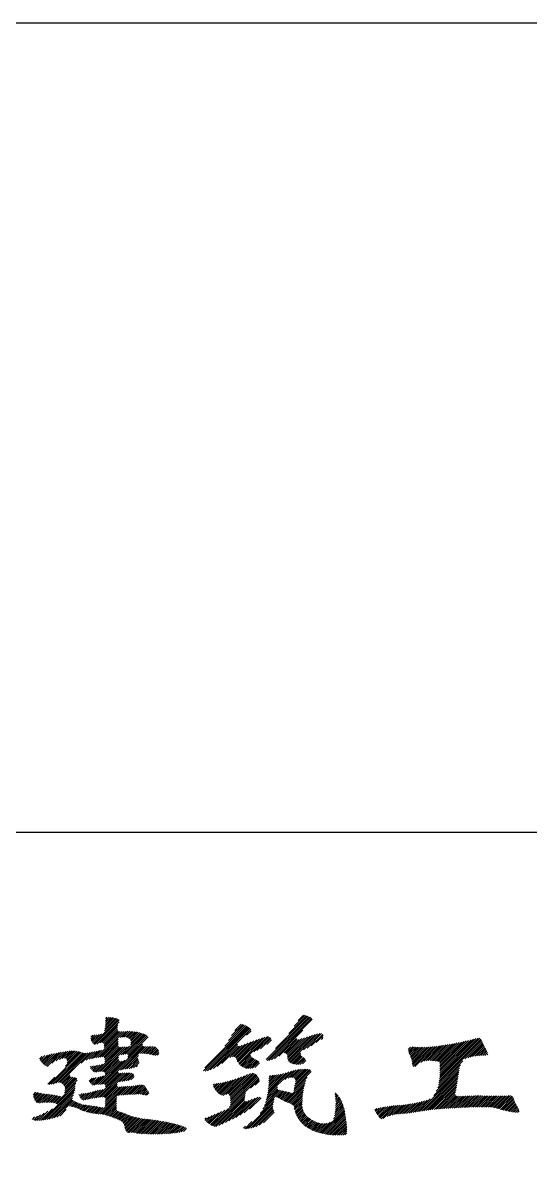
# Model space of a CAD drawing. Extents: x -144902 to 588294, y -160863 to 65494.
# Drawn here: x -62150 to -60899, y 42163 to 44960 of the extents above; entities that cross this region are included whole.
import ezdxf

# ---------------------------------------------------------------- set-up
doc = ezdxf.new("R2010")
doc.units = 0
doc.header["$LTSCALE"] = 100
doc.layers.add('DQ', color=7, linetype='CONTINUOUS')
doc.layers.add('TAB', color=7, linetype='CONTINUOUS')

msp = doc.modelspace()

# ---------------------------------------------------------------- linework, layer by layer
at = {"layer": 'DQ'}
for p, q in [((-61975.516, 42442.343), (-61914.787, 42503.072)), ((-61972.559, 42440.786), (-61912.268, 42501.076)), ((-61967.182, 42441.648), (-61912.516, 42496.314)), ((-61959.787, 42444.528), (-61915.628, 42488.687)), ((-61948.337, 42474.037), (-61917.967, 42504.406)), ((-61947.359, 42479.529), (-61921.538, 42505.35)), ((-61946.382, 42485.021), (-61925.222, 42506.181)), ((-61945.649, 42499.298), (-61936.922, 42508.025)), ((-61945.649, 42494.784), (-61932.872, 42507.561)), ((-61945.649, 42490.269), (-61928.99, 42506.928)), ((-61945.306, 42504.156), (-61941.762, 42507.7)), ((-61642.672, 42450.126), (-61603.748, 42489.05)), ((-61634.808, 42462.504), (-61607.026, 42490.286)), ((-61626.895, 42474.933), (-61611.042, 42490.785)), ((-61549.605, 42403.236), (-61443.691, 42509.15)), ((-61547.474, 42400.853), (-61440.651, 42507.676)), ((-61543.037, 42400.775), (-61437.929, 42505.882)), ((-61536.787, 42402.51), (-61435.964, 42503.333)), ((-61526.991, 42430.365), (-61446.878, 42510.478)), ((-61494.189, 42467.681), (-61450.211, 42511.66)), ((-61480.732, 42485.654), (-61453.766, 42512.619)), ((-61471.003, 42499.897), (-61457.773, 42513.127)), ((-61981.861, 42454.057), (-61971.866, 42464.052)), ((-61981.805, 42458.627), (-61976.744, 42463.688)), ((-61980.781, 42450.622), (-61967.023, 42464.38)), ((-61979.279, 42447.609), (-61961.602, 42465.286)), ((-61977.572, 42444.802), (-61955.786, 42466.588)), ((-61969.591, 42407.635), (-61904.644, 42472.582)), ((-61964.156, 42408.555), (-61899.863, 42472.848)), ((-61954.497, 42445.303), (-61916.013, 42483.787)), ((-61951.202, 42444.083), (-61915.969, 42479.316)), ((-61949.393, 42441.377), (-61915.601, 42475.169)), ((-61948.91, 42432.831), (-61909.395, 42472.346)), ((-61948.905, 42437.35), (-61913.592, 42472.664)), ((-61909.976, 42458.221), (-61895.196, 42473.001)), ((-61904.886, 42458.796), (-61890.6, 42473.082)), ((-61902.203, 42416.331), (-61851.745, 42466.79)), ((-61900.304, 42458.864), (-61886.068, 42473.1)), ((-61897.132, 42416.887), (-61848.465, 42465.555)), ((-61896.095, 42458.557), (-61881.679, 42472.973)), ((-61892.805, 42416.701), (-61845.419, 42464.087)), ((-61892.326, 42457.812), (-61877.498, 42472.64)), ((-61890.323, 42414.668), (-61842.749, 42462.241)), ((-61889.137, 42456.486), (-61873.486, 42472.137)), ((-61886.534, 42454.575), (-61869.62, 42471.488)), ((-61884.618, 42451.975), (-61865.864, 42470.729)), ((-61884.216, 42438.834), (-61855.176, 42467.873)), ((-61883.499, 42448.58), (-61862.226, 42469.852)), ((-61883.29, 42444.274), (-61858.665, 42468.899)), ((-61703.889, 42375.365), (-61594.924, 42484.33)), ((-61700.785, 42382.984), (-61597.775, 42485.994)), ((-61699.985, 42374.754), (-61592.211, 42482.528)), ((-61694.317, 42375.907), (-61589.758, 42480.466)), ((-61687.451, 42378.258), (-61587.701, 42478.009)), ((-61651.53, 42436.753), (-61600.703, 42487.58)), ((-61597.83, 42463.364), (-61586.559, 42474.636)), ((-61529.343, 42405.439), (-61459.217, 42475.565)), ((-61496.78, 42406.399), (-61441.622, 42461.557)), ((-61495.801, 42402.864), (-61435.151, 42463.513)), ((-61494.471, 42399.678), (-61428.841, 42465.309)), ((-61492.473, 42397.162), (-61422.816, 42466.819)), ((-61458.069, 42427.051), (-61417.294, 42467.826)), ((-61448.8, 42431.805), (-61413.067, 42467.538)), ((-61438.418, 42437.673), (-61410.443, 42465.647)), ((-61426.406, 42445.17), (-61409.071, 42462.505)), ((-61968.695, 42372.413), (-61907.092, 42434.016)), ((-61963.256, 42373.337), (-61901.982, 42434.611)), ((-61958.793, 42409.404), (-61914.396, 42453.801)), ((-61958.243, 42373.836), (-61897.033, 42435.046)), ((-61953.688, 42409.994), (-61914.62, 42449.062)), ((-61953.641, 42373.923), (-61892.38, 42435.184)), ((-61953.052, 42342.909), (-61854.845, 42441.116)), ((-61949.978, 42409.189), (-61914.449, 42444.718)), ((-61948.481, 42342.965), (-61853.957, 42437.489)), ((-61948.092, 42406.561), (-61914.279, 42440.374)), ((-61947.568, 42398.055), (-61911.533, 42434.09)), ((-61947.538, 42402.6), (-61913.824, 42436.314)), ((-61909.249, 42377.682), (-61850.965, 42435.967)), ((-61907.62, 42415.429), (-61886.95, 42436.1)), ((-61903.753, 42378.664), (-61846.842, 42435.574)), ((-61890.9, 42409.576), (-61841.001, 42459.475)), ((-61859.679, 42418.223), (-61842.239, 42435.663)), ((-61854.98, 42418.407), (-61837.637, 42435.751)), ((-61850.596, 42418.276), (-61833.034, 42435.839)), ((-61846.378, 42417.979), (-61828.447, 42435.911)), ((-61842.286, 42417.557), (-61824.596, 42435.247)), ((-61838.346, 42416.982), (-61821.567, 42433.761)), ((-61679.49, 42381.705), (-61620.18, 42441.015)), ((-61670.313, 42386.367), (-61619.718, 42436.962)), ((-61658.807, 42393.358), (-61615.778, 42436.387)), ((-61638.96, 42408.691), (-61609.011, 42438.64)), ((-61632.526, 42410.61), (-61601.651, 42441.485)), ((-61628.468, 42410.153), (-61594.316, 42444.305)), ((-61625.595, 42408.511), (-61587.068, 42447.039)), ((-61623.81, 42405.782), (-61579.92, 42449.672)), ((-61622.408, 42402.669), (-61572.842, 42452.235)), ((-61620.887, 42399.675), (-61565.886, 42454.676)), ((-61619.227, 42396.821), (-61559.139, 42456.909)), ((-61617.406, 42394.127), (-61552.669, 42458.864)), ((-61615.423, 42391.595), (-61546.848, 42460.17)), ((-61580.217, 42422.286), (-61542.777, 42459.726)), ((-61572.54, 42425.449), (-61540.127, 42457.862)), ((-61563.713, 42429.761), (-61538.182, 42455.292)), ((-61548.372, 42440.587), (-61536.787, 42452.173)), ((-61518.628, 42411.639), (-61474.93, 42455.337)), ((-61505.734, 42420.019), (-61473, 42452.753)), ((-61501.823, 42419.415), (-61468.416, 42452.822)), ((-61499.371, 42417.353), (-61461.61, 42455.114)), ((-61498.113, 42414.096), (-61454.869, 42457.34)), ((-61497.455, 42410.239), (-61448.201, 42459.493)), ((-61413.727, 42453.335), (-61409.561, 42457.5)), ((-61199.542, 42428.238), (-61193.532, 42434.248)), ((-61199.229, 42424.037), (-61188.396, 42434.87)), ((-61198.172, 42420.579), (-61184.238, 42434.513)), ((-61196.838, 42417.398), (-61180.191, 42434.045)), ((-61195.353, 42414.369), (-61175.858, 42433.863)), ((-61193.96, 42411.246), (-61171.418, 42433.788)), ((-61192.746, 42407.946), (-61166.915, 42433.777)), ((-61191.733, 42404.444), (-61162.311, 42433.866)), ((-61190.847, 42400.816), (-61157.632, 42434.031)), ((-61190.092, 42397.055), (-61152.86, 42434.288)), ((-61189.423, 42393.21), (-61148.022, 42434.611)), ((-61188.687, 42389.431), (-61143.112, 42435.006)), ((-61187.312, 42386.291), (-61138.134, 42435.47)), ((-61183.112, 42385.977), (-61133.08, 42436.008)), ((-61168.112, 42396.462), (-61127.992, 42436.582)), ((-61160.869, 42399.191), (-61122.832, 42437.227)), ((-61155.165, 42400.38), (-61117.62, 42437.924)), ((-61150.147, 42400.883), (-61112.356, 42438.674)), ((-61145.598, 42400.917), (-61107.034, 42439.482)), ((-61141.309, 42400.691), (-61101.663, 42440.338)), ((-61137.196, 42400.29), (-61096.222, 42441.264)), ((-61133.202, 42399.769), (-61090.741, 42442.23)), ((-61129.277, 42399.179), (-61085.195, 42443.261)), ((-61125.576, 42398.366), (-61079.587, 42444.355)), ((-61123.755, 42346.009), (-61018.541, 42451.224)), ((-61122.957, 42351.322), (-61020.351, 42453.928)), ((-61122.514, 42396.913), (-61073.921, 42445.506)), ((-61122.374, 42356.42), (-61022.835, 42455.959)), ((-61121.965, 42361.344), (-61027.064, 42456.245)), ((-61121.679, 42366.145), (-61032.488, 42455.336)), ((-61121.555, 42393.357), (-61068.19, 42446.722)), ((-61121.493, 42370.845), (-61038.532, 42453.806)), ((-61121.41, 42388.987), (-61062.402, 42447.995)), ((-61121.386, 42375.467), (-61044.6, 42452.253)), ((-61121.348, 42380.02), (-61050.609, 42450.759)), ((-61121.348, 42384.535), (-61056.537, 42449.345)), ((-61060.255, 42404.995), (-61017.104, 42448.146)), ((-61052.702, 42408.034), (-61015.779, 42444.956)), ((-61046.555, 42409.666), (-61014.391, 42441.83)), ((-61040.826, 42410.879), (-61012.959, 42438.747)), ((-61035.486, 42411.705), (-61011.47, 42435.721)), ((-61030.348, 42412.329), (-61009.937, 42432.739)), ((-62108.099, 42404.569), (-62101.945, 42410.723)), ((-62106.657, 42401.496), (-62095.065, 42413.088)), ((-62104.771, 42398.868), (-62088.968, 42414.671)), ((-62102.733, 42396.391), (-62083.092, 42416.032)), ((-62100.611, 42393.998), (-62077.341, 42417.268)), ((-62098.337, 42391.757), (-62071.638, 42418.457)), ((-62095.897, 42389.683), (-62065.987, 42419.593)), ((-62093.216, 42387.849), (-62060.374, 42420.691)), ((-62089.81, 42386.741), (-62054.797, 42421.753)), ((-62084.65, 42342.238), (-62005.549, 42421.339)), ((-62079.955, 42342.418), (-62002.036, 42420.337)), ((-62077.777, 42394.259), (-62049.263, 42422.773)), ((-62074.807, 42343.052), (-61998.463, 42419.396)), ((-62068.078, 42345.266), (-61994.48, 42418.864)), ((-62067.53, 42399.991), (-62043.795, 42423.725)), ((-62062.009, 42346.82), (-61989.026, 42419.804)), ((-62059.646, 42403.36), (-62038.457, 42424.549)), ((-62057.666, 42346.648), (-61983.379, 42420.936)), ((-62052.594, 42405.897), (-62033.311, 42425.181)), ((-62047.255, 42406.722), (-62028.663, 42425.314)), ((-62044.431, 42386.972), (-62009.058, 42422.345)), ((-62043.656, 42405.806), (-62024.356, 42425.106)), ((-62041.195, 42403.752), (-62020.295, 42424.653)), ((-62040.392, 42395.526), (-62012.654, 42423.264)), ((-62040.094, 42400.338), (-62016.405, 42424.027)), ((-62005.538, 42394.262), (-61977.665, 42422.135)), ((-61993.154, 42402.131), (-61971.928, 42423.357)), ((-61986.484, 42404.287), (-61966.255, 42424.516)), ((-61980.687, 42405.569), (-61960.738, 42425.518)), ((-61975.095, 42406.646), (-61955.378, 42426.363)), ((-61949.766, 42373.283), (-61913.544, 42409.505)), ((-61947.11, 42371.424), (-61913.703, 42404.832)), ((-61898.421, 42379.481), (-61864.785, 42413.117)), ((-61893.165, 42380.223), (-61866.363, 42407.024)), ((-61834.529, 42416.284), (-61819.146, 42431.668)), ((-61830.834, 42415.465), (-61817.168, 42429.131)), ((-61827.243, 42414.541), (-61815.514, 42426.27)), ((-61823.417, 42413.853), (-61814.395, 42422.875)), ((-61818.83, 42413.925), (-61814.159, 42418.596)), ((-61613.26, 42389.243), (-61588.195, 42414.308)), ((-61610.854, 42387.135), (-61586.8, 42411.189)), ((-61608.185, 42385.288), (-61584.611, 42408.863)), ((-61605.208, 42383.751), (-61582.019, 42406.94)), ((-61601.854, 42382.59), (-61579.164, 42405.281)), ((-61489.798, 42395.322), (-61465.371, 42419.75)), ((-61486.672, 42393.933), (-61464.676, 42415.929)), ((-61483.258, 42392.833), (-61463.132, 42412.958)), ((-61479.624, 42391.952), (-61460.831, 42410.745)), ((-61475.763, 42391.298), (-61458.119, 42408.942)), ((-61471.533, 42391.013), (-61455.496, 42407.05)), ((-61466.49, 42391.542), (-61453.395, 42404.637)), ((-61025.352, 42412.809), (-61008.394, 42429.768)), ((-61020.446, 42413.201), (-61006.838, 42426.809)), ((-61015.614, 42413.518), (-61005.341, 42423.791)), ((-61010.756, 42413.861), (-61003.956, 42420.662)), ((-61005.08, 42415.023), (-61002.936, 42417.166)), ((-61983.022, 42385.175), (-61981.017, 42387.179)), ((-61982.617, 42381.065), (-61975.828, 42387.854)), ((-61980.59, 42378.578), (-61970.774, 42388.393)), ((-61978.283, 42376.369), (-61965.3, 42389.352)), ((-61975.906, 42374.232), (-61959.439, 42390.699)), ((-61973.139, 42372.484), (-61953.116, 42392.507)), ((-61967.695, 42341.81), (-61910.014, 42399.491)), ((-61962.79, 42342.2), (-61905.112, 42399.879)), ((-61958.094, 42342.381), (-61898.433, 42402.043)), ((-61946.705, 42367.315), (-61912.772, 42401.248)), ((-61887.868, 42381.005), (-61865.113, 42403.76)), ((-61882.496, 42381.862), (-61863.765, 42400.593)), ((-61876.943, 42382.9), (-61863.256, 42396.587)), ((-61869.899, 42385.429), (-61866.632, 42388.696)), ((-61598.094, 42381.835), (-61576.139, 42403.791)), ((-61593.882, 42381.533), (-61573.079, 42402.336)), ((-61589.191, 42381.709), (-61570.304, 42400.597)), ((-61583.966, 42382.419), (-61568.038, 42398.347)), ((-61577.88, 42383.991), (-61566.596, 42395.275)), ((-61503.96, 42354.072), (-61481.451, 42376.581)), ((-61495.826, 42357.691), (-61475.647, 42377.87)), ((-61489.99, 42359.012), (-61470.169, 42378.834)), ((-61485.285, 42359.202), (-61464.982, 42379.506)), ((-61481.623, 42358.35), (-61460.069, 42379.904)), ((-61479.591, 42337.809), (-61440.407, 42376.993)), ((-61479.104, 42356.354), (-61455.404, 42380.054)), ((-61478.105, 42343.809), (-61443.313, 42378.601)), ((-61477.657, 42353.286), (-61450.994, 42379.949)), ((-61477.267, 42349.161), (-61446.902, 42379.527)), ((-61460.412, 42393.105), (-61452.192, 42401.325)), ((-61136.72, 42314.985), (-61074.066, 42377.639)), ((-61130.553, 42325.667), (-61072.781, 42383.439)), ((-61126.78, 42333.956), (-61070.529, 42390.206)), ((-61124.931, 42340.319), (-61064.971, 42400.279)), ((-62088.208, 42343.195), (-62071.006, 42360.398)), ((-62054.511, 42345.288), (-62033.675, 42366.125)), ((-62051.848, 42343.437), (-62033.378, 42361.907)), ((-62049.459, 42341.311), (-62030.116, 42360.654)), ((-62047.41, 42338.846), (-62026.32, 42359.936)), ((-62046.945, 42321.252), (-62015.614, 42352.582)), ((-62045.932, 42335.809), (-62022.364, 42359.377)), ((-62045.914, 42326.798), (-62016.248, 42356.463)), ((-62045.417, 42331.809), (-62018.813, 42358.414)), ((-61986.351, 42350.242), (-61978.853, 42357.74)), ((-61984.626, 42347.452), (-61973.983, 42358.096)), ((-61982.435, 42345.129), (-61968.537, 42359.027)), ((-61980.278, 42342.771), (-61962.615, 42360.434)), ((-61977.91, 42340.625), (-61956.49, 42362.045)), ((-61973.629, 42340.391), (-61950.399, 42363.621)), ((-61968.784, 42309.118), (-61907.766, 42370.136)), ((-61963.5, 42309.888), (-61902.857, 42370.531)), ((-61958.297, 42310.575), (-61898.012, 42370.861)), ((-61953.258, 42311.1), (-61893.332, 42371.025)), ((-61946.508, 42340.423), (-61914.919, 42372.012)), ((-61946.215, 42336.201), (-61912.355, 42370.062)), ((-61911.397, 42348.446), (-61888.961, 42370.882)), ((-61905.968, 42349.36), (-61884.856, 42370.472)), ((-61900.662, 42350.152), (-61881.115, 42369.699)), ((-61895.279, 42351.02), (-61877.867, 42368.432)), ((-61889.719, 42352.065), (-61875.609, 42366.175)), ((-61883.768, 42353.501), (-61875.255, 42362.015)), ((-61672.525, 42325.464), (-61649.463, 42348.526)), ((-61670.412, 42323.062), (-61643.458, 42350.016)), ((-61668.157, 42320.802), (-61637.266, 42351.693)), ((-61665.69, 42318.754), (-61630.86, 42353.585)), ((-61662.953, 42316.976), (-61624.226, 42355.703)), ((-61659.701, 42315.714), (-61617.393, 42358.022)), ((-61655.715, 42315.186), (-61610.312, 42360.588)), ((-61648.929, 42317.457), (-61603.051, 42363.335)), ((-61643.237, 42318.634), (-61595.525, 42366.346)), ((-61640.759, 42284.994), (-61568.126, 42357.627)), ((-61640.562, 42316.794), (-61588.042, 42369.314)), ((-61639.009, 42313.832), (-61582.648, 42370.193)), ((-61638.158, 42310.168), (-61578.927, 42369.399)), ((-61638.061, 42292.206), (-61569.747, 42360.521)), ((-61637.706, 42306.105), (-61576.01, 42367.801)), ((-61637.645, 42297.137), (-61571.545, 42363.237)), ((-61637.557, 42301.74), (-61573.625, 42365.672)), ((-61588.009, 42333.229), (-61566.841, 42354.397)), ((-61576.768, 42339.955), (-61566.081, 42350.642)), ((-61546.992, 42315.554), (-61487.627, 42374.92)), ((-61545.966, 42321.096), (-61494.155, 42372.907)), ((-61545.117, 42326.459), (-61500.613, 42370.963)), ((-61544.414, 42331.676), (-61506.834, 42369.256)), ((-61543.83, 42336.776), (-61512.837, 42367.768)), ((-61543.402, 42341.718), (-61518.557, 42366.563)), ((-61543.078, 42346.557), (-61523.942, 42365.693)), ((-61542.897, 42351.252), (-61528.947, 42365.203)), ((-61542.812, 42355.853), (-61533.654, 42365.011)), ((-61542.076, 42361.103), (-61539.187, 42363.992)), ((-61503.387, 42300.468), (-61451.744, 42352.111)), ((-61481.299, 42327.071), (-61448.636, 42359.734)), ((-61480.715, 42332.169), (-61438.964, 42373.921)), ((-61171.537, 42275.654), (-61074.921, 42372.27)), ((-61166.094, 42276.582), (-61075.586, 42367.09)), ((-61160.751, 42277.41), (-61076.279, 42361.883)), ((-61155.507, 42278.14), (-61077.011, 42356.636)), ((-61150.32, 42278.812), (-61077.777, 42351.356)), ((-62123.693, 42316.739), (-62117.4, 42323.032)), ((-62123.13, 42312.788), (-62113.788, 42322.13)), ((-62122.199, 42309.204), (-62110.257, 42321.146)), ((-62121.082, 42305.806), (-62106.456, 42320.432)), ((-62100.641, 42254.012), (-62020.65, 42334.002)), ((-62095.441, 42254.696), (-62021.516, 42328.621)), ((-62090.004, 42255.619), (-62022.895, 42322.728)), ((-62068.151, 42295.531), (-62018.747, 42344.935)), ((-62065.6, 42293.568), (-62020.218, 42338.95)), ((-62006.462, 42307.558), (-61993.345, 42320.675)), ((-62004.241, 42305.264), (-61987.73, 42321.775)), ((-62001.268, 42303.722), (-61981.749, 42323.241)), ((-61996.356, 42304.119), (-61975.407, 42325.068)), ((-61990.585, 42305.376), (-61969.4, 42326.561)), ((-61984.942, 42306.504), (-61963.686, 42327.76)), ((-61979.485, 42307.447), (-61958.153, 42328.779)), ((-61974.117, 42308.3), (-61952.774, 42329.642)), ((-61963.576, 42269.179), (-61895.318, 42337.437)), ((-61948.811, 42311.032), (-61916.796, 42343.047)), ((-61946.947, 42290.323), (-61900.012, 42337.258)), ((-61946.517, 42295.268), (-61904.843, 42336.941)), ((-61946.467, 42308.862), (-61916.674, 42338.655)), ((-61946.361, 42299.938), (-61909.719, 42336.58)), ((-61946.206, 42304.608), (-61914.232, 42336.582)), ((-61913.41, 42314.83), (-61890.756, 42337.484)), ((-61908.243, 42315.483), (-61886.074, 42337.651)), ((-61903.298, 42315.912), (-61881.121, 42338.09)), ((-61898.45, 42316.246), (-61875.968, 42338.727)), ((-61893.584, 42316.598), (-61870.591, 42339.59)), ((-61888.729, 42316.938), (-61865.267, 42340.399)), ((-61883.909, 42317.243), (-61860.223, 42340.929)), ((-61879.137, 42317.5), (-61855.547, 42341.09)), ((-61874.433, 42317.689), (-61851.897, 42340.225)), ((-61869.827, 42317.781), (-61849.247, 42338.361)), ((-61865.233, 42317.859), (-61847.337, 42335.755)), ((-61860.764, 42317.814), (-61845.623, 42332.955)), ((-61856.619, 42317.444), (-61843.85, 42330.213)), ((-61852.909, 42316.639), (-61841.982, 42327.566)), ((-61849.2, 42315.833), (-61840.105, 42324.929)), ((-61844.664, 42315.855), (-61839.118, 42321.401)), ((-61680.348, 42340.214), (-61676.966, 42343.597)), ((-61679.547, 42336.5), (-61671.473, 42344.574)), ((-61678.107, 42333.425), (-61666.27, 42345.263)), ((-61676.396, 42330.622), (-61660.859, 42346.159)), ((-61674.514, 42327.989), (-61655.255, 42347.248)), ((-61557.847, 42282.125), (-61512.726, 42327.247)), ((-61554.216, 42290.272), (-61516.605, 42327.883)), ((-61551.658, 42297.345), (-61519.988, 42329.014)), ((-61549.692, 42303.825), (-61522.05, 42331.467)), ((-61548.161, 42309.871), (-61521.762, 42336.27)), ((-61524.442, 42311.016), (-61508.831, 42326.628)), ((-61521.227, 42309.716), (-61505.028, 42325.915)), ((-61518.325, 42308.104), (-61501.309, 42325.119)), ((-61515.412, 42306.502), (-61497.674, 42324.24)), ((-61512.455, 42304.944), (-61494.134, 42323.265)), ((-61509.464, 42303.421), (-61490.688, 42322.196)), ((-61506.442, 42301.928), (-61487.353, 42321.017)), ((-61500.29, 42299.05), (-61453.691, 42345.65)), ((-61497.135, 42297.691), (-61455.22, 42339.605)), ((-61493.92, 42296.391), (-61456.512, 42333.799)), ((-61490.639, 42295.157), (-61457.6, 42328.196)), ((-61487.427, 42293.854), (-61458.505, 42322.776)), ((-61379.706, 42320.31), (-61378.685, 42321.331)), ((-61145.217, 42279.401), (-61078.601, 42346.016)), ((-61140.137, 42279.965), (-61079.502, 42340.6)), ((-61135.12, 42280.468), (-61080.488, 42335.1)), ((-61130.145, 42280.928), (-61081.583, 42329.49)), ((-61125.189, 42281.369), (-61082.614, 42323.945)), ((-62119.758, 42302.616), (-62102.521, 42319.853)), ((-62117.988, 42299.871), (-62098.523, 42319.336)), ((-62115.553, 42297.791), (-62094.472, 42318.872)), ((-62112.395, 42296.434), (-62090.409, 42318.42)), ((-62108.361, 42295.954), (-62086.37, 42317.945)), ((-62103.124, 42296.675), (-62082.354, 42317.446)), ((-62097.759, 42297.526), (-62078.38, 42316.905)), ((-62093.047, 42297.723), (-62074.452, 42316.319)), ((-62088.546, 42297.709), (-62070.599, 42315.657)), ((-62084.389, 42256.719), (-62024.893, 42316.216)), ((-62084.137, 42297.604), (-62066.82, 42314.921)), ((-62079.834, 42297.392), (-62063.138, 42314.088)), ((-62078.553, 42258.04), (-62027.483, 42309.111)), ((-62075.675, 42297.036), (-62059.469, 42313.243)), ((-62072.468, 42259.611), (-62027.655, 42304.424)), ((-62071.725, 42296.472), (-62055.71, 42312.486)), ((-62066.065, 42261.499), (-62025.241, 42302.323)), ((-62034.416, 42288.634), (-62021.961, 42301.089)), ((-62030.491, 42288.044), (-62018.978, 42299.557)), ((-62026.891, 42287.129), (-62016.108, 42297.912)), ((-62023.413, 42286.092), (-62013.09, 42296.415)), ((-62019.999, 42284.991), (-62009.889, 42295.102)), ((-62016.675, 42283.801), (-62006.505, 42293.97)), ((-62013.437, 42282.524), (-62002.957, 42293.004)), ((-62010.829, 42316.735), (-62009.656, 42317.908)), ((-62010.223, 42312.826), (-62003.586, 42319.463)), ((-62008.45, 42310.085), (-61998.609, 42319.925)), ((-61959.327, 42268.913), (-61917.982, 42310.258)), ((-61955.213, 42268.512), (-61918.412, 42305.313)), ((-61951.373, 42267.837), (-61918.62, 42300.59)), ((-61947.672, 42267.024), (-61918.724, 42295.972)), ((-61681.534, 42239.704), (-61600.943, 42320.295)), ((-61678.159, 42238.564), (-61601.919, 42314.804)), ((-61673.535, 42238.674), (-61602.384, 42309.824)), ((-61666.508, 42241.186), (-61602.836, 42304.858)), ((-61658.639, 42244.54), (-61601.934, 42301.246)), ((-61650.394, 42248.271), (-61598.215, 42300.45)), ((-61641.861, 42252.288), (-61591.309, 42302.841)), ((-61633.157, 42256.478), (-61584.036, 42305.599)), ((-61624.153, 42260.968), (-61576.857, 42308.263)), ((-61614.505, 42266.1), (-61570.209, 42310.396)), ((-61603.835, 42272.255), (-61565.119, 42310.971)), ((-61598.088, 42232.856), (-61531.222, 42299.722)), ((-61593.157, 42233.272), (-61532.304, 42294.125)), ((-61590.745, 42280.831), (-61562.428, 42309.148)), ((-61564.841, 42270.617), (-61529.714, 42305.744)), ((-61484.57, 42292.196), (-61459.232, 42317.534)), ((-61482.313, 42289.938), (-61459.808, 42312.444)), ((-61481.02, 42286.717), (-61460.245, 42307.492)), ((-61480.318, 42282.904), (-61460.557, 42302.665)), ((-61479.506, 42279.202), (-61460.73, 42297.977)), ((-61478.555, 42275.638), (-61460.817, 42293.376)), ((-61379.857, 42315.645), (-61375.964, 42319.537)), ((-61379.443, 42275.426), (-61361.015, 42293.854)), ((-61379.141, 42311.846), (-61373.857, 42317.13)), ((-61378.978, 42280.406), (-61362.261, 42297.123)), ((-61378.675, 42307.797), (-61371.941, 42314.531)), ((-61378.661, 42285.237), (-61363.621, 42300.277)), ((-61378.488, 42289.925), (-61365.085, 42303.328)), ((-61378.463, 42303.494), (-61370.128, 42311.829)), ((-61378.398, 42294.53), (-61366.657, 42306.271)), ((-61378.389, 42299.053), (-61368.374, 42309.069)), ((-61228.352, 42268.501), (-61204.318, 42292.535)), ((-61223.254, 42269.084), (-61198.975, 42293.363)), ((-61218.305, 42269.519), (-61193.559, 42294.264)), ((-61213.427, 42269.882), (-61188.069, 42295.24)), ((-61208.477, 42270.317), (-61182.538, 42296.257)), ((-61203.409, 42270.871), (-61176.95, 42297.329)), ((-61198.256, 42271.508), (-61171.193, 42298.571)), ((-61193.018, 42272.232), (-61165.306, 42299.944)), ((-61187.729, 42273.006), (-61159.195, 42301.54)), ((-61182.367, 42273.854), (-61152.713, 42303.507)), ((-61176.97, 42274.736), (-61145.144, 42306.562)), ((-61120.29, 42281.753), (-61083.472, 42318.572)), ((-61115.406, 42282.123), (-61082.385, 42315.144)), ((-61110.554, 42282.46), (-61079.464, 42313.55)), ((-61105.719, 42282.781), (-61075.394, 42313.106)), ((-61100.905, 42283.08), (-61070.725, 42313.26)), ((-61096.11, 42283.36), (-61066.054, 42313.416)), ((-61091.342, 42283.614), (-61061.383, 42313.572)), ((-61086.544, 42283.897), (-61056.712, 42313.728)), ((-61081.763, 42284.163), (-61051.994, 42313.931)), ((-61076.978, 42284.433), (-61047.272, 42314.139)), ((-61072.216, 42284.68), (-61042.588, 42314.308)), ((-61067.467, 42284.915), (-61037.96, 42314.421)), ((-61062.73, 42285.137), (-61033.377, 42314.49)), ((-61058.015, 42285.338), (-61028.811, 42314.541)), ((-61053.297, 42285.54), (-61024.281, 42314.556)), ((-61048.604, 42285.718), (-61019.841, 42314.482)), ((-61043.93, 42285.878), (-61015.401, 42314.407)), ((-61039.261, 42286.032), (-61010.961, 42314.332)), ((-61034.618, 42286.16), (-61006.521, 42314.257)), ((-61030.008, 42286.256), (-61002.081, 42314.183)), ((-61025.395, 42286.354), (-60997.641, 42314.108)), ((-61020.823, 42286.411), (-60993.201, 42314.033)), ((-61016.256, 42286.463), (-60988.761, 42313.959)), ((-61011.718, 42286.486), (-60984.321, 42313.884)), ((-61007.23, 42286.46), (-60979.866, 42313.824)), ((-61002.823, 42286.352), (-60975.331, 42313.845)), ((-60998.529, 42286.132), (-60970.793, 42313.867)), ((-60994.382, 42285.764), (-60966.226, 42313.92)), ((-60990.466, 42285.165), (-60961.626, 42314.005)), ((-60986.731, 42284.385), (-60956.853, 42314.263)), ((-60983.082, 42283.519), (-60951.78, 42314.822)), ((-60979.494, 42282.593), (-60947.423, 42314.664)), ((-60975.961, 42281.611), (-60944.223, 42313.349)), ((-60972.44, 42280.617), (-60941.829, 42311.229)), ((-60968.88, 42279.662), (-60940.099, 42308.444)), ((-60965.288, 42278.74), (-60938.892, 42305.136)), ((-60961.674, 42277.839), (-60937.714, 42301.799)), ((-60958.014, 42276.985), (-60936.45, 42298.548)), ((-60954.323, 42276.161), (-60935.089, 42295.395)), ((-62119.096, 42253.615), (-62105.696, 42267.015)), ((-62114.863, 42253.334), (-62097.207, 42270.989)), ((-62110.387, 42253.295), (-62087.743, 42275.939)), ((-62105.622, 42253.545), (-62076.799, 42282.368)), ((-62058.799, 42264.251), (-62042.906, 42280.144)), ((-62010.315, 42281.132), (-61999.263, 42292.183)), ((-62007.312, 42279.619), (-61995.43, 42291.501)), ((-62004.174, 42278.243), (-61991.47, 42290.947)), ((-62000.829, 42277.073), (-61987.401, 42290.501)), ((-61997.387, 42276), (-61983.367, 42290.021)), ((-61993.863, 42275.01), (-61979.341, 42289.531)), ((-61990.288, 42274.07), (-61975.376, 42288.981)), ((-61986.666, 42273.177), (-61971.437, 42288.406)), ((-61982.989, 42272.34), (-61967.531, 42287.797)), ((-61979.275, 42271.539), (-61963.698, 42287.115)), ((-61975.48, 42270.819), (-61959.911, 42286.388)), ((-61971.621, 42270.163), (-61956.136, 42285.648)), ((-61967.668, 42269.601), (-61952.349, 42284.92)), ((-61944.084, 42266.097), (-61918.764, 42291.417)), ((-61940.59, 42265.076), (-61918.744, 42286.923)), ((-61937.144, 42264.007), (-61918.567, 42282.585)), ((-61933.743, 42262.894), (-61917.893, 42278.744)), ((-61930.388, 42261.735), (-61915.482, 42276.64)), ((-61927.064, 42260.543), (-61912.391, 42275.216)), ((-61923.773, 42259.32), (-61909.006, 42274.087)), ((-61920.514, 42258.064), (-61905.571, 42273.007)), ((-61917.293, 42256.771), (-61902.225, 42271.839)), ((-61914.131, 42255.418), (-61898.948, 42270.6)), ((-61911.058, 42253.975), (-61895.744, 42269.289)), ((-61908.112, 42252.407), (-61892.579, 42267.94)), ((-61905.411, 42250.594), (-61889.345, 42266.659)), ((-61903.196, 42248.293), (-61886.055, 42265.434)), ((-61697.582, 42250.745), (-61682.796, 42265.531)), ((-61695.177, 42248.635), (-61675.157, 42268.655)), ((-61692.675, 42246.622), (-61667.478, 42271.819)), ((-61690.079, 42244.703), (-61659.569, 42275.213)), ((-61687.385, 42242.882), (-61651.518, 42278.749)), ((-61684.562, 42241.191), (-61642.815, 42282.938)), ((-61587.779, 42234.135), (-61533.068, 42288.846)), ((-61581.821, 42235.579), (-61533.104, 42284.295)), ((-61574.983, 42237.902), (-61532.211, 42280.674)), ((-61566.924, 42241.446), (-61530.791, 42277.578)), ((-61556.548, 42247.307), (-61530.116, 42273.739)), ((-61477.477, 42272.201), (-61460.705, 42288.973)), ((-61476.254, 42268.91), (-61460.274, 42284.889)), ((-61474.909, 42265.74), (-61459.504, 42281.145)), ((-61473.435, 42262.699), (-61458.456, 42277.678)), ((-61471.83, 42259.789), (-61457.159, 42274.461)), ((-61470.124, 42256.98), (-61455.596, 42271.509)), ((-61468.289, 42254.3), (-61453.831, 42268.758)), ((-61466.344, 42251.731), (-61451.854, 42266.221)), ((-61414.996, 42221.813), (-61356.944, 42279.866)), ((-61411.362, 42220.933), (-61356.13, 42276.166)), ((-61407.631, 42220.149), (-61355.407, 42272.373)), ((-61403.825, 42219.441), (-61354.735, 42268.531)), ((-61399.938, 42218.813), (-61354.154, 42264.597)), ((-61383.735, 42257.59), (-61357.834, 42283.491)), ((-61381.319, 42264.521), (-61358.793, 42287.046)), ((-61380.166, 42270.188), (-61359.866, 42290.488)), ((-61281.549, 42278.51), (-61277.293, 42282.767)), ((-61280.163, 42275.382), (-61271.664, 42283.881)), ((-61278.507, 42272.523), (-61266.14, 42284.889)), ((-61276.765, 42269.751), (-61260.674, 42285.841)), ((-61274.981, 42267.02), (-61255.206, 42286.795)), ((-61273.149, 42264.337), (-61249.773, 42287.713)), ((-61271.231, 42261.74), (-61244.412, 42288.559)), ((-61269.126, 42259.33), (-61239.151, 42289.305)), ((-61266.619, 42257.322), (-61233.984, 42289.957)), ((-61261.563, 42257.864), (-61228.962, 42290.464)), ((-61251.838, 42263.074), (-61224.072, 42290.84)), ((-61245.292, 42265.105), (-61219.293, 42291.105)), ((-61239.261, 42266.622), (-61214.538, 42291.344)), ((-61233.645, 42267.723), (-61209.525, 42291.843)), ((-60950.593, 42275.376), (-60933.638, 42292.331)), ((-60946.751, 42274.703), (-60932.052, 42289.403)), ((-60942.839, 42274.101), (-60930.349, 42286.59)), ((-60938.867, 42273.557), (-60928.668, 42283.757)), ((-60934.757, 42273.153), (-60927.179, 42280.731)), ((-60930.301, 42273.095), (-60926.056, 42277.339)), ((-62125.694, 42256.047), (-62119.772, 42261.969)), ((-62122.921, 42254.305), (-62113.136, 42264.09)), ((-61901.394, 42245.581), (-61882.701, 42264.273)), ((-61900.016, 42242.444), (-61879.284, 42263.176)), ((-61898.98, 42238.965), (-61875.795, 42262.151)), ((-61898.054, 42235.376), (-61872.231, 42261.199)), ((-61896.97, 42231.946), (-61868.601, 42260.315)), ((-61895.659, 42228.742), (-61864.892, 42259.509)), ((-61893.96, 42225.926), (-61861.106, 42258.78)), ((-61891.755, 42223.617), (-61857.234, 42258.138)), ((-61888.126, 42222.73), (-61853.274, 42257.583)), ((-61882.918, 42223.424), (-61849.242, 42257.1)), ((-61878.262, 42223.566), (-61845.125, 42256.702)), ((-61874.354, 42222.959), (-61841.037, 42256.276)), ((-61870.565, 42222.233), (-61836.978, 42255.82)), ((-61866.811, 42221.472), (-61832.952, 42255.332)), ((-61862.836, 42220.932), (-61828.941, 42254.827)), ((-61858.675, 42220.579), (-61824.971, 42254.283)), ((-61854.429, 42220.311), (-61821.019, 42253.72)), ((-61850.104, 42220.12), (-61817.096, 42253.128)), ((-61845.73, 42219.979), (-61813.204, 42252.505)), ((-61841.318, 42219.877), (-61809.329, 42251.866)), ((-61836.871, 42219.809), (-61805.497, 42251.184)), ((-61832.399, 42219.767), (-61801.681, 42250.484)), ((-61827.921, 42219.73), (-61797.896, 42249.754)), ((-61823.406, 42219.73), (-61794.128, 42249.008)), ((-61818.866, 42219.755), (-61790.402, 42248.22)), ((-61814.3, 42219.806), (-61786.705, 42247.401)), ((-61809.69, 42219.902), (-61783.032, 42246.56)), ((-61805.037, 42220.04), (-61779.386, 42245.691)), ((-61800.342, 42220.22), (-61775.752, 42244.81)), ((-61795.581, 42220.466), (-61772.134, 42243.914)), ((-61790.755, 42220.777), (-61768.547, 42242.986)), ((-61785.864, 42221.154), (-61765.013, 42242.005)), ((-61780.882, 42221.621), (-61761.527, 42240.977)), ((-61775.782, 42222.207), (-61758.107, 42239.881)), ((-61770.558, 42222.915), (-61754.769, 42238.705)), ((-61765.17, 42223.789), (-61751.57, 42237.389)), ((-61701.155, 42256.201), (-61697.739, 42259.617)), ((-61699.804, 42253.037), (-61690.265, 42262.576)), ((-61605.941, 42234.032), (-61600.779, 42239.194)), ((-61602.55, 42232.908), (-61584.855, 42250.603)), ((-61464.293, 42249.267), (-61449.68, 42263.88)), ((-61462.132, 42246.914), (-61447.331, 42261.715)), ((-61459.863, 42244.668), (-61444.823, 42259.707)), ((-61457.496, 42242.52), (-61442.15, 42257.866)), ((-61455.031, 42240.47), (-61439.378, 42256.123)), ((-61452.468, 42238.519), (-61436.542, 42254.444)), ((-61449.807, 42236.665), (-61433.63, 42252.842)), ((-61447.059, 42234.899), (-61430.627, 42251.33)), ((-61444.208, 42233.234), (-61427.513, 42249.93)), ((-61441.282, 42231.646), (-61424.291, 42248.636)), ((-61438.278, 42230.135), (-61420.891, 42247.522)), ((-61435.186, 42228.712), (-61417.308, 42246.59)), ((-61432.018, 42227.365), (-61413.489, 42245.894)), ((-61428.779, 42226.09), (-61409.315, 42245.553)), ((-61425.453, 42224.901), (-61404.658, 42245.696)), ((-61422.052, 42223.788), (-61399.371, 42246.468)), ((-61418.56, 42222.764), (-61392.238, 42249.087)), ((-61395.969, 42218.267), (-61353.597, 42260.639)), ((-61391.917, 42217.805), (-61353.074, 42256.647)), ((-61387.787, 42217.42), (-61352.56, 42252.647)), ((-61383.563, 42217.129), (-61352.092, 42248.6)), ((-61379.256, 42216.921), (-61351.653, 42244.524)), ((-61374.869, 42216.794), (-61351.265, 42240.398)), ((-61759.545, 42224.9), (-61748.594, 42235.85)), ((-61753.433, 42226.497), (-61746.049, 42233.881)), ((-61370.401, 42216.747), (-61350.944, 42236.204)), ((-61365.822, 42216.811), (-61350.699, 42231.934)), ((-61361.086, 42217.032), (-61350.589, 42227.529)), ((-61355.885, 42217.718), (-61351.124, 42222.479))]:
    msp.add_line(p, q, dxfattribs=at)
at = {"layer": 'TAB'}
msp.add_line((-65968.327, 42963.657), (-48898.885, 42963.657), dxfattribs=at)
msp.add_lwpolyline([(-65968.327, 21078.102), (-65968.327, 44959.623), (-48898.885, 44959.623), (-48898.885, 21078.102), (-65972.228, 21078.102)], dxfattribs=at)

doc.saveas('drawing.dxf')
